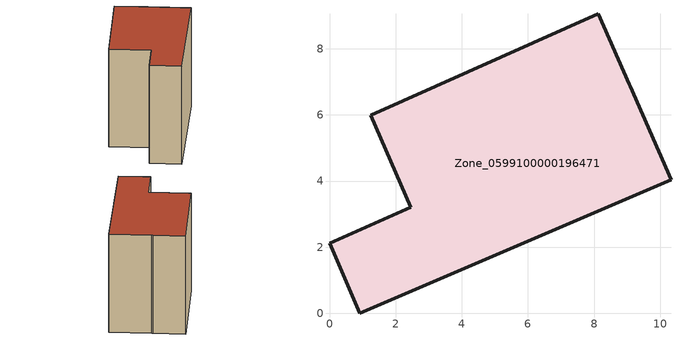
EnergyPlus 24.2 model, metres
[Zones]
Zone_0599100000196471
 floor ground (C_G): 0,2.12 2.45,3.21 1.24,5.99 8.13,9.06 9.06,6.92 9.09,6.86 10.32,4.03 0.92,0 z3.36
 wall outside (C_F): 2.45,3.21 0,2.12 0.92,0 10.32,4.03 9.09,6.86 9.06,6.92 8.13,9.06 1.24,5.99 2.45,3.21 z3.36:10.94
 roof outside (C_R): 9.09,6.86 9.06,6.92 8.13,9.06 1.24,5.99 2.45,3.21 0,2.12 0.92,0 10.32,4.03 z10.94
[BUILDING]
Pand.0599100000196471: North Axis=0; Terrain=City; Loads Convergence Tolerance Value=0.04; Temperature Convergence Tolerance Value=0.4; Solar Distribution=FullExterior; Maximum Number of Warmup Days=25; Minimum Number of Warmup Days=1
[Site:Location]
Rotterdam.The.Hague.AP_ZH_NLD Design_Conditions: Latitude=51.96; Longitude=4.45; Time Zone=1; Elevation=-4.5
[SITE:GROUNDTEMPERATURE:BUILDINGSURFACE]
18, 18, 18, 18, 18, 18, 18, 18, 18, 18, 18, 18
[MATERIAL] Thermal Absorptance=0.9; Solar Absorptance=0.7; Visible Absorptance=0.7
Name | Roughness | Thickness | Conductivity | Density | Specific Heat
G.TI.1946 | MediumSmooth | 0.15 | 1 | 540 | 1210
F.TI.1946 | Rough | 0.3 | 0.857143 | 1920 | 840
R.TI.1946 | MediumRough | 0.2 | 0.1 | 1500 | 1000
[CONSTRUCTION]
C_G: G.TI.1946
C_F: F.TI.1946
C_R: R.TI.1946
[ZONE]
Zone_0599100000196471: Type=1; Multiplier=1; Ceiling Height=Autocalculate; Volume=Autocalculate; Floor Area=autocalculate; Part of Total Floor Area=Yes
[ZONEINFILTRATION:DESIGNFLOWRATE]
Infil_Zone_0599100000196471: Zone or ZoneList or Space or SpaceList=Zone_0599100000196471; Schedule=AlwaysOn; Design Flow Rate Calculation Method=Flow/Area; Flow Rate per Floor Area=0.003; Constant Term Coefficient=1; Temperature Term Coefficient=0; Velocity Term Coefficient=0; Velocity Squared Term Coefficient=0
[HVACTEMPLATE:ZONE:IDEALLOADSAIRSYSTEM]
Zone_0599100000196471: Maximum Heating Supply Air Temperature=50; Minimum Cooling Supply Air Temperature=13; Maximum Heating Supply Air Humidity Ratio=0.0156; Minimum Cooling Supply Air Humidity Ratio=0.0077; Heating Limit=NoLimit; Cooling Limit=NoLimit; Dehumidification Control Type=ConstantSensibleHeatRatio; Cooling Sensible Heat Ratio=0.7; Dehumidification Setpoint=60; Humidification Control Type=None; Humidification Setpoint=30; Outdoor Air Method=None; Outdoor Air Flow Rate per Person=0.00944; Outdoor Air Flow Rate per Zone Floor Area=0; Outdoor Air Flow Rate per Zone=0; Demand Controlled Ventilation Type=None; Outdoor Air Economizer Type=NoEconomizer; Heat Recovery Type=None; Sensible Heat Recovery Effectiveness=0.7; Latent Heat Recovery Effectiveness=0.65
[ZONECONTROL:THERMOSTAT]
ThermostatControl_Zone_0599100000196471: Zone or ZoneList=Zone_0599100000196471; Control Type Schedule=DualSetpointControlType; Control 1=Thermostat_Zone_0599100000196471; Temperature Difference Between Cutout And Setpoint=0
[THERMOSTATSETPOINT:DUALSETPOINT]
Thermostat_Zone_0599100000196471: Heating Setpoint Temperature Schedule=HeatingSetpoint_Zone_0599100000196471; Cooling Setpoint Temperature Schedule=CoolingSetpoint_Zone_0599100000196471
[SCHEDULE:COMPACT]
HeatingSetpoint_Zone_0599100000196471: Through: 12/31, For: AllDays, Until: 24:00, 21
CoolingSetpoint_Zone_0599100000196471: Through: 12/31, For: AllDays, Until: 24:00, 24
DualSetpointControlType: Through: 12/31, For: AllDays, Until: 24:00, 4
AlwaysOn: Through: 12/31, For: AllDays, Until: 24:00, 1
